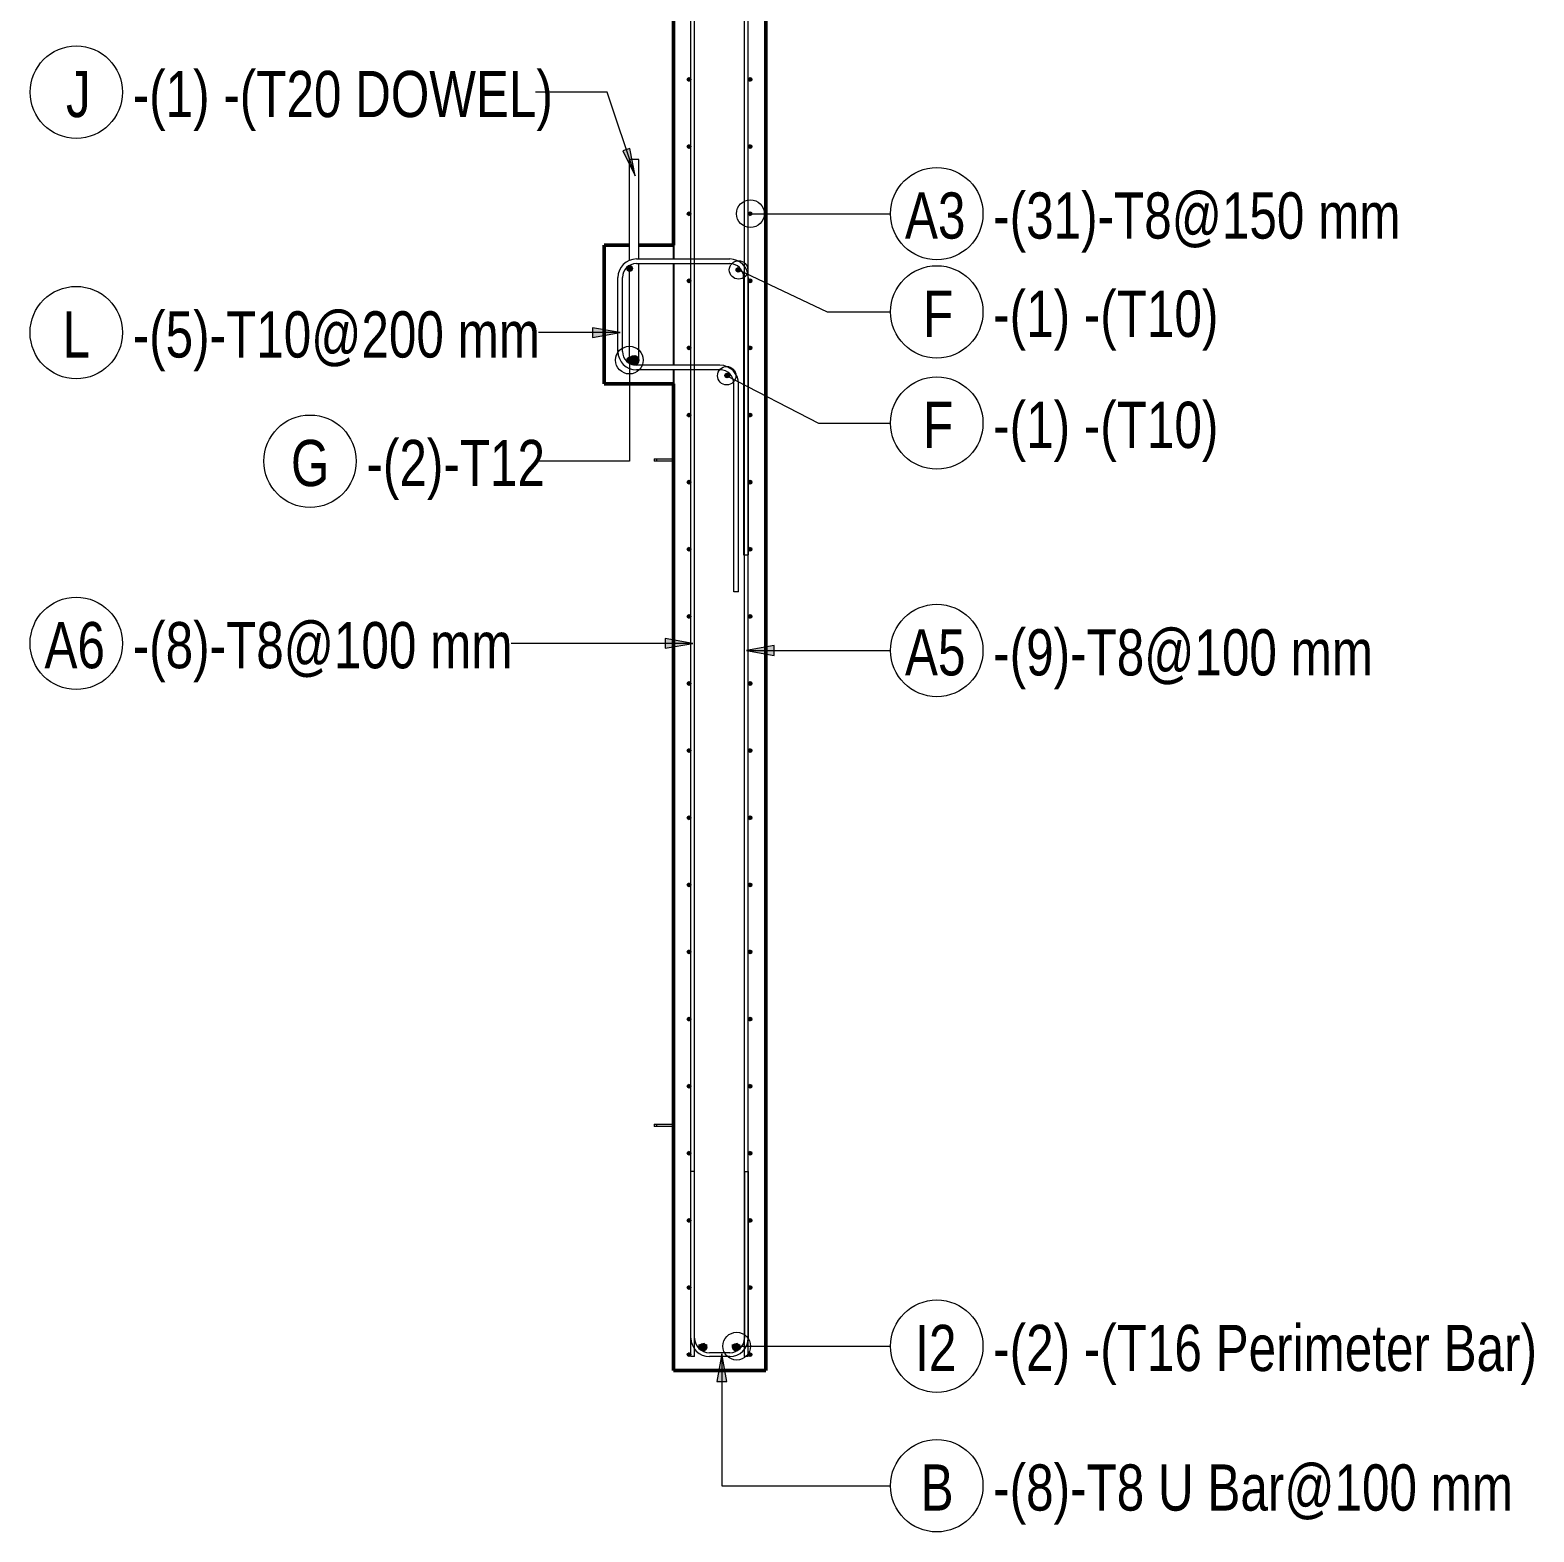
# Model space of a CAD drawing. Header units: millimetres. Extents: x -14581 to 6741, y -2784 to 21137.
# Drawn here: x -5454 to -2199, y -1745 to 1505 of the extents above; entities that cross this region are included whole.
import ezdxf

# ---------------------------------------------------------------- set-up
doc = ezdxf.new("R2010")
doc.units = ezdxf.units.MM
for name, color, linetype, lineweight in [('A-GENM', 13, 'Continuous', 18), ('A-WALL', 113, 'Continuous', 25), ('S-BEAM', 12, 'Continuous', 18), ('S-RBAR', 171, 'Continuous', 18), ('S-RBAR-IDEN', 171, 'Continuous', 9)]:
    doc.layers.add(name, color=color, linetype=linetype, lineweight=lineweight)
doc.styles.add('Nirmala UI Semilight', font='NirmalaS.ttf', dxfattribs={"width": 0.8, "height": 100})

# ---------------------------------------------------------------- blocks, each defined once
blk = doc.blocks.new('RR spread anchor face based - RR-SA-0_7-110-2888042-Elevation Right Copy 2')
at = {"layer": 'A-GENM'}
for p, q in [((20223.1, -862.5), (20228.1, -862.5)), ((20223.1, -862.5), (20223.1, -867.5)), ((20228.1, -867.5), (20223.1, -867.5)), ((20228.1, -862.5), (20264.6, -862.5)), ((20228.1, -862.5), (20228.1, -867.5)), ((20264.6, -867.5), (20228.1, -867.5))]:
    blk.add_line(p, q, dxfattribs=at)
blk = doc.blocks.new('M_Rebar Tag_rfa MARK - DOT 1_5-794230-Elevation Right Copy 2')
at = {"layer": 'S-RBAR-IDEN'}
blk.add_circle((20834.6, -1342.6), 100, dxfattribs=at)
blk = doc.blocks.new('M_Rebar Tag_rfa Dimension - ARROW-793927-Elevation Right Copy 2')
at = {"layer": 'S-RBAR-IDEN'}
blk.add_circle((20834.6, -1644.6), 100, dxfattribs=at)
blk = doc.blocks.new('M_Rebar Tag_rfa Dimension - DOT 1_5-793931-Elevation Right Copy 2')
at = {"layer": 'S-RBAR-IDEN'}
blk.add_circle((20834.6, 1108), 100, dxfattribs=at)
blk = doc.blocks.new('M_Rebar Tag_rfa MARK - ARROW-794226-Elevation Right Copy 2')
at = {"layer": 'S-RBAR-IDEN'}
blk.add_circle((18972.3, 1370.9), 100, dxfattribs=at)
blk = doc.blocks.new('M_Rebar Tag_rfa MARK - DOT 1 MM-794228-Elevation Right Copy 2')
at = {"layer": 'S-RBAR-IDEN'}
blk.add_circle((20834.6, 895.4), 100, dxfattribs=at)

msp = doc.modelspace()

# ---------------------------------------------------------------- hatches: boundary and pattern name
at = {"layer": 'S-RBAR'}
for points in [[(-4027.6, 1394.4), (-4023.6, 1398.4), (-4027.6, 1402.4), (-4031.6, 1398.4)], [(-3895.6, 1394.4), (-3891.6, 1398.4), (-3895.6, 1402.4), (-3899.6, 1398.4)], [(-4027.6, 1249.2), (-4023.6, 1253.2), (-4027.6, 1257.2), (-4031.6, 1253.2)], [(-3895.6, 1249.2), (-3891.6, 1253.2), (-3895.6, 1257.2), (-3899.6, 1253.2)], [(-4027.6, 1104), (-4023.6, 1108), (-4027.6, 1112), (-4031.6, 1108)], [(-3895.6, 1104), (-3891.6, 1108), (-3895.6, 1112), (-3899.6, 1108)], [(-4156.1, 983.3), (-4150.1, 989.3), (-4156.1, 995.3), (-4162.1, 989.3)], [(-3921, 981.5), (-3916, 986.5), (-3921, 991.5), (-3926, 986.5)], [(-4027.6, 958.7), (-4023.6, 962.7), (-4027.6, 966.7), (-4031.6, 962.7)], [(-3895.6, 958.7), (-3891.6, 962.7), (-3895.6, 966.7), (-3899.6, 962.7)], [(-4027.6, 813.5), (-4023.6, 817.5), (-4027.6, 821.5), (-4031.6, 817.5)], [(-3895.6, 813.5), (-3891.6, 817.5), (-3895.6, 821.5), (-3899.6, 817.5)], [(-4156.1, 785.1), (-4150.1, 791.1), (-4156.1, 797.1), (-4162.1, 791.1)], [(-4143.5, 781.6), (-4136.6, 791.1), (-4143.5, 800.7), (-4154.7, 797), (-4154.7, 785.3)], [(-3945, 752.8), (-3940, 757.8), (-3945, 762.8), (-3950, 757.8)], [(-4027.6, 668.3), (-4023.6, 672.3), (-4027.6, 676.3), (-4031.6, 672.3)], [(-3895.6, 668.3), (-3891.6, 672.3), (-3895.6, 676.3), (-3899.6, 672.3)], [(-4027.6, 523), (-4023.6, 527), (-4027.6, 531), (-4031.6, 527)], [(-3895.6, 523), (-3891.6, 527), (-3895.6, 531), (-3899.6, 527)], [(-4027.6, 377.8), (-4023.6, 381.8), (-4027.6, 385.8), (-4031.6, 381.8)], [(-3895.6, 377.8), (-3891.6, 381.8), (-3895.6, 385.8), (-3899.6, 381.8)], [(-4027.6, 232.6), (-4023.6, 236.6), (-4027.6, 240.6), (-4031.6, 236.6)], [(-3895.6, 232.6), (-3891.6, 236.6), (-3895.6, 240.6), (-3899.6, 236.6)], [(-4027.6, 87.3), (-4023.6, 91.3), (-4027.6, 95.3), (-4031.6, 91.3)], [(-3895.6, 87.3), (-3891.6, 91.3), (-3895.6, 95.3), (-3899.6, 91.3)], [(-4027.6, -57.9), (-4023.6, -53.9), (-4027.6, -49.9), (-4031.6, -53.9)], [(-3895.6, -57.9), (-3891.6, -53.9), (-3895.6, -49.9), (-3899.6, -53.9)], [(-4027.6, -203.1), (-4023.6, -199.1), (-4027.6, -195.1), (-4031.6, -199.1)], [(-3895.6, -203.1), (-3891.6, -199.1), (-3895.6, -195.1), (-3899.6, -199.1)], [(-4027.6, -348.4), (-4023.6, -344.4), (-4027.6, -340.4), (-4031.6, -344.4)], [(-3895.6, -348.4), (-3891.6, -344.4), (-3895.6, -340.4), (-3899.6, -344.4)], [(-4027.6, -493.6), (-4023.6, -489.6), (-4027.6, -485.6), (-4031.6, -489.6)], [(-3895.6, -493.6), (-3891.6, -489.6), (-3895.6, -485.6), (-3899.6, -489.6)], [(-4027.6, -638.8), (-4023.6, -634.8), (-4027.6, -630.8), (-4031.6, -634.8)], [(-3895.6, -638.8), (-3891.6, -634.8), (-3895.6, -630.8), (-3899.6, -634.8)], [(-4027.6, -784.1), (-4023.6, -780.1), (-4027.6, -776.1), (-4031.6, -780.1)], [(-3895.6, -784.1), (-3891.6, -780.1), (-3895.6, -776.1), (-3899.6, -780.1)], [(-4027.6, -929.3), (-4023.6, -925.3), (-4027.6, -921.3), (-4031.6, -925.3)], [(-3895.6, -929.3), (-3891.6, -925.3), (-3895.6, -921.3), (-3899.6, -925.3)], [(-4027.6, -1074.5), (-4023.6, -1070.5), (-4027.6, -1066.5), (-4031.6, -1070.5)], [(-3895.6, -1074.5), (-3891.6, -1070.5), (-3895.6, -1066.5), (-3899.6, -1070.5)], [(-4027.6, -1219.8), (-4023.6, -1215.8), (-4027.6, -1211.8), (-4031.6, -1215.8)], [(-3895.6, -1219.8), (-3891.6, -1215.8), (-3895.6, -1211.8), (-3899.6, -1215.8)], [(-4027.6, -1365), (-4023.6, -1361), (-4027.6, -1357), (-4031.6, -1361)], [(-3995, -1352.4), (-3989.5, -1344.8), (-3995, -1337.2), (-4003.9, -1340.1), (-4003.9, -1349.5)], [(-3923.2, -1352.4), (-3917.7, -1344.8), (-3923.2, -1337.2), (-3932.2, -1340.1), (-3932.2, -1349.5)], [(-3895.6, -1365), (-3891.6, -1361), (-3895.6, -1357), (-3899.6, -1361)]]:
    msp.add_hatch(color=256, dxfattribs=at).paths.add_polyline_path(points)
h = msp.add_hatch(color=256, dxfattribs=at)
edge = h.paths.add_edge_path()
edge.add_arc((-4027.6, 1398.4), 4, 0, 360)
h = msp.add_hatch(color=256, dxfattribs=at)
edge = h.paths.add_edge_path()
edge.add_arc((-3895.6, 1398.4), 4, 0, 360)
h = msp.add_hatch(color=256, dxfattribs=at)
edge = h.paths.add_edge_path()
edge.add_arc((-4027.6, 1253.2), 4, 0, 360)
h = msp.add_hatch(color=256, dxfattribs=at)
edge = h.paths.add_edge_path()
edge.add_arc((-3895.6, 1253.2), 4, 0, 360)
h = msp.add_hatch(color=256, dxfattribs=at)
edge = h.paths.add_edge_path()
edge.add_arc((-4027.6, 1108), 4, 0, 360)
h = msp.add_hatch(color=256, dxfattribs=at)
edge = h.paths.add_edge_path()
edge.add_arc((-3895.6, 1108), 4, 0, 360)
h = msp.add_hatch(color=256, dxfattribs=at)
edge = h.paths.add_edge_path()
edge.add_arc((-4156.1, 989.3), 6, 0, 360)
h = msp.add_hatch(color=256, dxfattribs=at)
edge = h.paths.add_edge_path()
edge.add_arc((-3921, 986.5), 5, 0, 360)
h = msp.add_hatch(color=256, dxfattribs=at)
edge = h.paths.add_edge_path()
edge.add_arc((-4027.6, 962.7), 4, 0, 360)
h = msp.add_hatch(color=256, dxfattribs=at)
edge = h.paths.add_edge_path()
edge.add_arc((-3895.6, 962.7), 4, 0, 360)
h = msp.add_hatch(color=256, dxfattribs=at)
edge = h.paths.add_edge_path()
edge.add_arc((-4027.6, 817.5), 4, 0, 360)
h = msp.add_hatch(color=256, dxfattribs=at)
edge = h.paths.add_edge_path()
edge.add_arc((-3895.6, 817.5), 4, 0, 360)
h = msp.add_hatch(color=256, dxfattribs=at)
edge = h.paths.add_edge_path()
edge.add_arc((-4156.1, 791.1), 6, 0, 360)
h = msp.add_hatch(color=256, dxfattribs=at)
edge = h.paths.add_edge_path()
edge.add_arc((-4146.6, 791.1), 10, 0, 360)
h = msp.add_hatch(color=256, dxfattribs=at)
edge = h.paths.add_edge_path()
edge.add_arc((-3945, 757.8), 5, 0, 360)
h = msp.add_hatch(color=256, dxfattribs=at)
edge = h.paths.add_edge_path()
edge.add_arc((-4027.6, 672.3), 4, 0, 360)
h = msp.add_hatch(color=256, dxfattribs=at)
edge = h.paths.add_edge_path()
edge.add_arc((-3895.6, 672.3), 4, 0, 360)
h = msp.add_hatch(color=256, dxfattribs=at)
edge = h.paths.add_edge_path()
edge.add_arc((-4027.6, 527), 4, 0, 360)
h = msp.add_hatch(color=256, dxfattribs=at)
edge = h.paths.add_edge_path()
edge.add_arc((-3895.6, 527), 4, 0, 360)
h = msp.add_hatch(color=256, dxfattribs=at)
edge = h.paths.add_edge_path()
edge.add_arc((-4027.6, 381.8), 4, 0, 360)
h = msp.add_hatch(color=256, dxfattribs=at)
edge = h.paths.add_edge_path()
edge.add_arc((-3895.6, 381.8), 4, 0, 360)
h = msp.add_hatch(color=256, dxfattribs=at)
edge = h.paths.add_edge_path()
edge.add_arc((-4027.6, 236.6), 4, 0, 360)
h = msp.add_hatch(color=256, dxfattribs=at)
edge = h.paths.add_edge_path()
edge.add_arc((-3895.6, 236.6), 4, 0, 360)
h = msp.add_hatch(color=256, dxfattribs=at)
edge = h.paths.add_edge_path()
edge.add_arc((-4027.6, 91.3), 4, 0, 360)
h = msp.add_hatch(color=256, dxfattribs=at)
edge = h.paths.add_edge_path()
edge.add_arc((-3895.6, 91.3), 4, 0, 360)
h = msp.add_hatch(color=256, dxfattribs=at)
edge = h.paths.add_edge_path()
edge.add_arc((-4027.6, -53.9), 4, 0, 360)
h = msp.add_hatch(color=256, dxfattribs=at)
edge = h.paths.add_edge_path()
edge.add_arc((-3895.6, -53.9), 4, 0, 360)
h = msp.add_hatch(color=256, dxfattribs=at)
edge = h.paths.add_edge_path()
edge.add_arc((-4027.6, -199.1), 4, 0, 360)
h = msp.add_hatch(color=256, dxfattribs=at)
edge = h.paths.add_edge_path()
edge.add_arc((-3895.6, -199.1), 4, 0, 360)
h = msp.add_hatch(color=256, dxfattribs=at)
edge = h.paths.add_edge_path()
edge.add_arc((-4027.6, -344.4), 4, 0, 360)
h = msp.add_hatch(color=256, dxfattribs=at)
edge = h.paths.add_edge_path()
edge.add_arc((-3895.6, -344.4), 4, 0, 360)
h = msp.add_hatch(color=256, dxfattribs=at)
edge = h.paths.add_edge_path()
edge.add_arc((-4027.6, -489.6), 4, 0, 360)
h = msp.add_hatch(color=256, dxfattribs=at)
edge = h.paths.add_edge_path()
edge.add_arc((-3895.6, -489.6), 4, 0, 360)
h = msp.add_hatch(color=256, dxfattribs=at)
edge = h.paths.add_edge_path()
edge.add_arc((-4027.6, -634.8), 4, 0, 360)
h = msp.add_hatch(color=256, dxfattribs=at)
edge = h.paths.add_edge_path()
edge.add_arc((-3895.6, -634.8), 4, 0, 360)
h = msp.add_hatch(color=256, dxfattribs=at)
edge = h.paths.add_edge_path()
edge.add_arc((-4027.6, -780.1), 4, 0, 360)
h = msp.add_hatch(color=256, dxfattribs=at)
edge = h.paths.add_edge_path()
edge.add_arc((-3895.6, -780.1), 4, 0, 360)
h = msp.add_hatch(color=256, dxfattribs=at)
edge = h.paths.add_edge_path()
edge.add_arc((-4027.6, -925.3), 4, 0, 360)
h = msp.add_hatch(color=256, dxfattribs=at)
edge = h.paths.add_edge_path()
edge.add_arc((-3895.6, -925.3), 4, 0, 360)
h = msp.add_hatch(color=256, dxfattribs=at)
edge = h.paths.add_edge_path()
edge.add_arc((-4027.6, -1070.5), 4, 0, 360)
h = msp.add_hatch(color=256, dxfattribs=at)
edge = h.paths.add_edge_path()
edge.add_arc((-3895.6, -1070.5), 4, 0, 360)
h = msp.add_hatch(color=256, dxfattribs=at)
edge = h.paths.add_edge_path()
edge.add_arc((-4027.6, -1215.8), 4, 0, 360)
h = msp.add_hatch(color=256, dxfattribs=at)
edge = h.paths.add_edge_path()
edge.add_arc((-3895.6, -1215.8), 4, 0, 360)
h = msp.add_hatch(color=256, dxfattribs=at)
edge = h.paths.add_edge_path()
edge.add_arc((-4027.6, -1361), 4, 0, 360)
h = msp.add_hatch(color=256, dxfattribs=at)
edge = h.paths.add_edge_path()
edge.add_arc((-3997.5, -1344.8), 8, 0, 360)
h = msp.add_hatch(color=256, dxfattribs=at)
edge = h.paths.add_edge_path()
edge.add_arc((-3925.7, -1344.8), 8, 0, 360)
h = msp.add_hatch(color=256, dxfattribs=at)
edge = h.paths.add_edge_path()
edge.add_arc((-3895.6, -1361), 4, 0, 360)
at = {"layer": 'S-RBAR-IDEN'}
for points in [[(-4144.6, 1189.8), (-4156, 1249.2), (-4171, 1244.3)], [(-4176.6, 850.6), (-4236.6, 861.2), (-4236.6, 840)], [(-4019.6, 178.2), (-4079.6, 188.8), (-4079.6, 167.7)], [(-3903.6, 162.7), (-3843.6, 152.1), (-3843.6, 173.3)], [(-3956.8, -1359.1), (-3967.4, -1419.1), (-3946.2, -1419.1)]]:
    msp.add_hatch(color=256, dxfattribs=at).paths.add_polyline_path(points)

# ---------------------------------------------------------------- linework, layer by layer
at = {"layer": 'A-WALL', "lineweight": 50}
for p, q in [((-4061.6, 3622), (-4061.6, 1040)), ((-3861.6, -1395), (-3861.6, 1592.4)), ((-4061.6, 740), (-4061.6, -1395)), ((-4061.6, -1395), (-3861.6, -1395))]:
    msp.add_line(p, q, dxfattribs=at)
at = {"layer": 'A-WALL'}
for p, q in [((-4061.6, 1040), (-4061.6, 1010)), ((-4061.6, 1000), (-4061.6, 780)), ((-4061.6, 770), (-4061.6, 740))]:
    msp.add_line(p, q, dxfattribs=at)
at = {"layer": 'S-BEAM', "lineweight": 50}
for p, q in [((-4211.6, 1040), (-4211.6, 740)), ((-4156.6, 1040), (-4211.6, 1040)), ((-4061.6, 1040), (-4136.6, 1040)), ((-4211.6, 740), (-4061.6, 740))]:
    msp.add_line(p, q, dxfattribs=at)
at = {"layer": 'S-BEAM'}
for p, q in [((-4061.6, 1010), (-4061.6, 1040)), ((-4061.6, 780), (-4061.6, 1000)), ((-4061.6, 740), (-4061.6, 770))]:
    msp.add_line(p, q, dxfattribs=at)
at = {"layer": 'S-RBAR'}
for p, q in [((-4023.6, -1365), (-4023.6, 3670)), ((-4015.6, -1365), (-4015.6, 3670)), ((-3907.6, -1365), (-3907.6, 3630)), ((-3899.6, -1365), (-3899.6, 3630)), ((-4027.6, 1402.4), (-4031.6, 1398.4)), ((-4023.6, 1398.4), (-4027.6, 1402.4)), ((-3895.6, 1402.4), (-3899.6, 1398.4)), ((-3891.6, 1398.4), (-3895.6, 1402.4)), ((-4031.6, 1398.4), (-4027.6, 1394.4)), ((-4027.6, 1394.4), (-4023.6, 1398.4)), ((-3899.6, 1398.4), (-3895.6, 1394.4)), ((-3895.6, 1394.4), (-3891.6, 1398.4)), ((-4027.6, 1257.2), (-4031.6, 1253.2)), ((-4031.6, 1253.2), (-4027.6, 1249.2)), ((-4023.6, 1253.2), (-4027.6, 1257.2)), ((-4027.6, 1249.2), (-4023.6, 1253.2)), ((-3895.6, 1257.2), (-3899.6, 1253.2)), ((-3899.6, 1253.2), (-3895.6, 1249.2)), ((-3891.6, 1253.2), (-3895.6, 1257.2)), ((-3895.6, 1249.2), (-3891.6, 1253.2)), ((-4136.6, 1225), (-4156.6, 1225)), ((-4156.6, 1006.7), (-4156.6, 1225)), ((-4136.6, 1010), (-4136.6, 1225)), ((-4027.6, 1112), (-4031.6, 1108)), ((-4031.6, 1108), (-4027.6, 1104)), ((-4023.6, 1108), (-4027.6, 1112)), ((-4027.6, 1104), (-4023.6, 1108)), ((-3895.6, 1112), (-3899.6, 1108)), ((-3899.6, 1108), (-3895.6, 1104)), ((-3891.6, 1108), (-3895.6, 1112)), ((-3895.6, 1104), (-3891.6, 1108)), ((-4141.6, 1010), (-3939.5, 1010)), ((-4156.1, 995.3), (-4162.1, 989.3)), ((-4162.1, 989.3), (-4156.1, 983.3)), ((-4156.6, 871.1), (-4156.6, 996)), ((-4150.1, 989.3), (-4156.1, 995.3)), ((-4156.1, 983.3), (-4150.1, 989.3)), ((-4141.6, 1000), (-3939.5, 1000)), ((-4136.6, 871.1), (-4136.6, 1000)), ((-3921, 991.5), (-3926, 986.5)), ((-3926, 986.5), (-3921, 981.5)), ((-3916, 986.5), (-3921, 991.5)), ((-3921, 981.5), (-3916, 986.5)), ((-4181.6, 810), (-4181.6, 970)), ((-4171.6, 810), (-4171.6, 970)), ((-4027.6, 966.7), (-4031.6, 962.7)), ((-4031.6, 962.7), (-4027.6, 958.7)), ((-4023.6, 962.7), (-4027.6, 966.7)), ((-4027.6, 958.7), (-4023.6, 962.7)), ((-3909.5, 970), (-3909.5, 370)), ((-3895.6, 966.7), (-3899.6, 962.7)), ((-3899.6, 962.7), (-3895.6, 958.7)), ((-3899.5, 970), (-3899.5, 370)), ((-3891.6, 962.7), (-3895.6, 966.7)), ((-3895.6, 958.7), (-3891.6, 962.7)), ((-4156.6, 791.1), (-4156.6, 871.1)), ((-4136.6, 791.1), (-4136.6, 871.1)), ((-4027.6, 821.5), (-4031.6, 817.5)), ((-4031.6, 817.5), (-4027.6, 813.5)), ((-4023.6, 817.5), (-4027.6, 821.5)), ((-4027.6, 813.5), (-4023.6, 817.5)), ((-3895.6, 821.5), (-3899.6, 817.5)), ((-3899.6, 817.5), (-3895.6, 813.5)), ((-3891.6, 817.5), (-3895.6, 821.5)), ((-3895.6, 813.5), (-3891.6, 817.5)), ((-4156.1, 797.1), (-4162.1, 791.1)), ((-4162.1, 791.1), (-4156.1, 785.1)), ((-4150.1, 791.1), (-4156.1, 797.1)), ((-4156.1, 785.1), (-4150.1, 791.1)), ((-4143.5, 800.7), (-4154.7, 797)), ((-4154.7, 797), (-4154.7, 785.3)), ((-4154.7, 785.3), (-4143.5, 781.6)), ((-4136.6, 791.1), (-4143.5, 800.7)), ((-4143.5, 781.6), (-4136.6, 791.1)), ((-3960.7, 780), (-4141.6, 780)), ((-3960.7, 770), (-4141.6, 770)), ((-3945, 762.8), (-3950, 757.8)), ((-3950, 757.8), (-3945, 752.8)), ((-3940, 757.8), (-3945, 762.8)), ((-3945, 752.8), (-3940, 757.8)), ((-3930.7, 290), (-3930.7, 740)), ((-3920.7, 290), (-3920.7, 740)), ((-4027.6, 676.3), (-4031.6, 672.3)), ((-4031.6, 672.3), (-4027.6, 668.3)), ((-4023.6, 672.3), (-4027.6, 676.3)), ((-4027.6, 668.3), (-4023.6, 672.3)), ((-3895.6, 676.3), (-3899.6, 672.3)), ((-3899.6, 672.3), (-3895.6, 668.3)), ((-3891.6, 672.3), (-3895.6, 676.3)), ((-3895.6, 668.3), (-3891.6, 672.3)), ((-4027.6, 531), (-4031.6, 527)), ((-4031.6, 527), (-4027.6, 523)), ((-4023.6, 527), (-4027.6, 531)), ((-4027.6, 523), (-4023.6, 527)), ((-3895.6, 531), (-3899.6, 527)), ((-3899.6, 527), (-3895.6, 523)), ((-3891.6, 527), (-3895.6, 531)), ((-3895.6, 523), (-3891.6, 527)), ((-4027.6, 385.8), (-4031.6, 381.8)), ((-4031.6, 381.8), (-4027.6, 377.8)), ((-4023.6, 381.8), (-4027.6, 385.8)), ((-4027.6, 377.8), (-4023.6, 381.8)), ((-3909.5, 370), (-3899.5, 370)), ((-3895.6, 385.8), (-3899.6, 381.8)), ((-3899.6, 381.8), (-3895.6, 377.8)), ((-3891.6, 381.8), (-3895.6, 385.8)), ((-3895.6, 377.8), (-3891.6, 381.8)), ((-3920.7, 290), (-3930.7, 290)), ((-4027.6, 240.6), (-4031.6, 236.6)), ((-4031.6, 236.6), (-4027.6, 232.6)), ((-4023.6, 236.6), (-4027.6, 240.6)), ((-4027.6, 232.6), (-4023.6, 236.6)), ((-3895.6, 240.6), (-3899.6, 236.6)), ((-3899.6, 236.6), (-3895.6, 232.6)), ((-3891.6, 236.6), (-3895.6, 240.6)), ((-3895.6, 232.6), (-3891.6, 236.6)), ((-4027.6, 95.3), (-4031.6, 91.3)), ((-4031.6, 91.3), (-4027.6, 87.3)), ((-4023.6, 91.3), (-4027.6, 95.3)), ((-4027.6, 87.3), (-4023.6, 91.3)), ((-3895.6, 95.3), (-3899.6, 91.3)), ((-3899.6, 91.3), (-3895.6, 87.3)), ((-3891.6, 91.3), (-3895.6, 95.3)), ((-3895.6, 87.3), (-3891.6, 91.3)), ((-4027.6, -49.9), (-4031.6, -53.9)), ((-4031.6, -53.9), (-4027.6, -57.9)), ((-4023.6, -53.9), (-4027.6, -49.9)), ((-4027.6, -57.9), (-4023.6, -53.9)), ((-3895.6, -49.9), (-3899.6, -53.9)), ((-3899.6, -53.9), (-3895.6, -57.9)), ((-3891.6, -53.9), (-3895.6, -49.9)), ((-3895.6, -57.9), (-3891.6, -53.9)), ((-4027.6, -195.1), (-4031.6, -199.1)), ((-4023.6, -199.1), (-4027.6, -195.1)), ((-3895.6, -195.1), (-3899.6, -199.1)), ((-3891.6, -199.1), (-3895.6, -195.1)), ((-4031.6, -199.1), (-4027.6, -203.1)), ((-4027.6, -203.1), (-4023.6, -199.1)), ((-3899.6, -199.1), (-3895.6, -203.1)), ((-3895.6, -203.1), (-3891.6, -199.1)), ((-4027.6, -340.4), (-4031.6, -344.4)), ((-4031.6, -344.4), (-4027.6, -348.4)), ((-4023.6, -344.4), (-4027.6, -340.4)), ((-4027.6, -348.4), (-4023.6, -344.4)), ((-3895.6, -340.4), (-3899.6, -344.4)), ((-3899.6, -344.4), (-3895.6, -348.4)), ((-3891.6, -344.4), (-3895.6, -340.4)), ((-3895.6, -348.4), (-3891.6, -344.4)), ((-4027.6, -485.6), (-4031.6, -489.6)), ((-4023.6, -489.6), (-4027.6, -485.6)), ((-3895.6, -485.6), (-3899.6, -489.6)), ((-3891.6, -489.6), (-3895.6, -485.6)), ((-4031.6, -489.6), (-4027.6, -493.6)), ((-4027.6, -493.6), (-4023.6, -489.6)), ((-3899.6, -489.6), (-3895.6, -493.6)), ((-3895.6, -493.6), (-3891.6, -489.6)), ((-4027.6, -630.8), (-4031.6, -634.8)), ((-4031.6, -634.8), (-4027.6, -638.8)), ((-4023.6, -634.8), (-4027.6, -630.8)), ((-4027.6, -638.8), (-4023.6, -634.8)), ((-3895.6, -630.8), (-3899.6, -634.8)), ((-3899.6, -634.8), (-3895.6, -638.8)), ((-3891.6, -634.8), (-3895.6, -630.8)), ((-3895.6, -638.8), (-3891.6, -634.8)), ((-4027.6, -776.1), (-4031.6, -780.1)), ((-4031.6, -780.1), (-4027.6, -784.1)), ((-4023.6, -780.1), (-4027.6, -776.1)), ((-4027.6, -784.1), (-4023.6, -780.1)), ((-3895.6, -776.1), (-3899.6, -780.1)), ((-3899.6, -780.1), (-3895.6, -784.1)), ((-3891.6, -780.1), (-3895.6, -776.1)), ((-3895.6, -784.1), (-3891.6, -780.1)), ((-4027.6, -921.3), (-4031.6, -925.3)), ((-4031.6, -925.3), (-4027.6, -929.3)), ((-4023.6, -925.3), (-4027.6, -921.3)), ((-4027.6, -929.3), (-4023.6, -925.3)), ((-3895.6, -921.3), (-3899.6, -925.3)), ((-3899.6, -925.3), (-3895.6, -929.3)), ((-3891.6, -925.3), (-3895.6, -921.3)), ((-3895.6, -929.3), (-3891.6, -925.3)), ((-4015.6, -965), (-4023.6, -965)), ((-4023.6, -1325), (-4023.6, -965)), ((-4015.6, -1325), (-4015.6, -965)), ((-3907.6, -965), (-3907.6, -1325)), ((-3907.6, -965), (-3899.6, -965)), ((-3899.6, -965), (-3899.6, -1325)), ((-4027.6, -1066.5), (-4031.6, -1070.5)), ((-4031.6, -1070.5), (-4027.6, -1074.5)), ((-4023.6, -1070.5), (-4027.6, -1066.5)), ((-4027.6, -1074.5), (-4023.6, -1070.5)), ((-3895.6, -1066.5), (-3899.6, -1070.5)), ((-3899.6, -1070.5), (-3895.6, -1074.5)), ((-3891.6, -1070.5), (-3895.6, -1066.5)), ((-3895.6, -1074.5), (-3891.6, -1070.5)), ((-4027.6, -1211.8), (-4031.6, -1215.8)), ((-4031.6, -1215.8), (-4027.6, -1219.8)), ((-4023.6, -1215.8), (-4027.6, -1211.8)), ((-4027.6, -1219.8), (-4023.6, -1215.8)), ((-3895.6, -1211.8), (-3899.6, -1215.8)), ((-3899.6, -1215.8), (-3895.6, -1219.8)), ((-3891.6, -1215.8), (-3895.6, -1211.8)), ((-3895.6, -1219.8), (-3891.6, -1215.8)), ((-4027.6, -1357), (-4031.6, -1361)), ((-4031.6, -1361), (-4027.6, -1365)), ((-4023.6, -1361), (-4027.6, -1357)), ((-4027.6, -1365), (-4023.6, -1361)), ((-4015.6, -1365), (-4023.6, -1365)), ((-4005.5, -1344.8), (-4005.5, -1338.9)), ((-3995, -1337.2), (-4003.9, -1340.1)), ((-4003.9, -1340.1), (-4003.9, -1349.5)), ((-4003.9, -1349.5), (-3995, -1352.4)), ((-3989.5, -1344.8), (-3995, -1337.2)), ((-3995, -1352.4), (-3989.5, -1344.8)), ((-3989.5, -1344.8), (-3989.5, -1338.9)), ((-3939.6, -1357), (-3983.6, -1357)), ((-3939.6, -1365), (-3983.6, -1365)), ((-3933.7, -1344.8), (-3933.7, -1338.9)), ((-3923.2, -1337.2), (-3932.2, -1340.1)), ((-3932.2, -1340.1), (-3932.2, -1349.5)), ((-3932.2, -1349.5), (-3923.2, -1352.4)), ((-3917.7, -1344.8), (-3923.2, -1337.2)), ((-3923.2, -1352.4), (-3917.7, -1344.8)), ((-3917.7, -1344.8), (-3917.7, -1338.9)), ((-3899.6, -1365), (-3907.6, -1365)), ((-3895.6, -1357), (-3899.6, -1361)), ((-3899.6, -1361), (-3895.6, -1365)), ((-3891.6, -1361), (-3895.6, -1357)), ((-3895.6, -1365), (-3891.6, -1361))]:
    msp.add_line(p, q, dxfattribs=at)
for centre, radius in [((-4027.6, 1398.4), 4), ((-3895.6, 1398.4), 4), ((-4027.6, 1253.2), 4), ((-3895.6, 1253.2), 4), ((-4027.6, 1108), 4), ((-3895.6, 1108), 4), ((-4156.1, 989.3), 6), ((-3921, 986.5), 5), ((-4027.6, 962.7), 4), ((-3895.6, 962.7), 4), ((-4027.6, 817.5), 4), ((-3895.6, 817.5), 4), ((-4156.1, 791.1), 6), ((-4146.6, 791.1), 10), ((-3945, 757.8), 5), ((-4027.6, 672.3), 4), ((-3895.6, 672.3), 4), ((-4027.6, 527), 4), ((-3895.6, 527), 4), ((-4027.6, 381.8), 4), ((-3895.6, 381.8), 4), ((-4027.6, 236.6), 4), ((-3895.6, 236.6), 4), ((-4027.6, 91.3), 4), ((-3895.6, 91.3), 4), ((-4027.6, -53.9), 4), ((-3895.6, -53.9), 4), ((-4027.6, -199.1), 4), ((-3895.6, -199.1), 4), ((-4027.6, -344.4), 4), ((-3895.6, -344.4), 4), ((-4027.6, -489.6), 4), ((-3895.6, -489.6), 4), ((-4027.6, -634.8), 4), ((-3895.6, -634.8), 4), ((-4027.6, -780.1), 4), ((-3895.6, -780.1), 4), ((-4027.6, -925.3), 4), ((-3895.6, -925.3), 4), ((-4027.6, -1070.5), 4), ((-3895.6, -1070.5), 4), ((-4027.6, -1215.8), 4), ((-3895.6, -1215.8), 4), ((-4027.6, -1361), 4), ((-3997.5, -1344.8), 8), ((-3925.7, -1344.8), 8), ((-3895.6, -1361), 4)]:
    msp.add_circle(centre, radius, dxfattribs=at)
for centre, radius, start, end in [((-4141.6, 970), 40, 90, 180), ((-3939.5, 970), 40, 360, 90), ((-4141.6, 970), 30, 90, 180), ((-3939.5, 970), 30, 0, 90), ((-4141.6, 810), 40, 180, 270), ((-4141.6, 810), 30, 180, 270), ((-4146.6, 791.1), 10, 180, 360), ((-3960.7, 740), 40, 360, 90), ((-3960.7, 740), 30, 0, 90), ((-3983.6, -1325), 40, 180, 270), ((-3983.6, -1325), 32, 180, 270), ((-3939.6, -1325), 32, 270, 360), ((-3939.6, -1325), 40, 270, 0), ((-3997.5, -1344.8), 8, 180, 215.2807), ((-3997.5, -1344.8), 8, 249.7193, 0), ((-3925.7, -1344.8), 8, 180, 290.5933), ((-3925.7, -1344.8), 8, 324.4067, 0)]:
    msp.add_arc(centre, radius, start, end, dxfattribs=at)
at = {"layer": 'S-RBAR-IDEN'}
for p, q in [((-4204.7, 1370.9), (-4359.7, 1370.9)), ((-4144.6, 1189.8), (-4204.7, 1370.9)), ((-4156, 1249.2), (-4171, 1244.3)), ((-4171, 1244.3), (-4144.6, 1189.8)), ((-4144.6, 1189.8), (-4156, 1249.2)), ((-3894.8, 1108), (-3591.5, 1108)), ((-3920.5, 986.3), (-3728.9, 895.4)), ((-3728.9, 895.4), (-3591.5, 895.4)), ((-4176.6, 850.6), (-4353.3, 850.6)), ((-4176.6, 850.6), (-4236.6, 861.2)), ((-4236.6, 861.2), (-4236.6, 840)), ((-4236.6, 840), (-4176.6, 850.6)), ((-4156.7, 791.1), (-4156.7, 572.3)), ((-3946.1, 757.4), (-3747.6, 655)), ((-3747.6, 655), (-3591.5, 655)), ((-4156.7, 572.3), (-4353.3, 572.3)), ((-4019.6, 178.2), (-4412.5, 178.2)), ((-4019.6, 178.2), (-4079.6, 188.8)), ((-4079.6, 188.8), (-4079.6, 167.7)), ((-4079.6, 167.7), (-4019.6, 178.2)), ((-3843.6, 173.3), (-3903.6, 162.7)), ((-3843.6, 152.1), (-3843.6, 173.3)), ((-3903.6, 162.7), (-3843.6, 152.1)), ((-3903.6, 162.7), (-3591.5, 162.7)), ((-3956.8, -1359.1), (-3967.4, -1419.1)), ((-3946.2, -1419.1), (-3956.8, -1359.1)), ((-3956.8, -1359.1), (-3956.8, -1644.6)), ((-3924.4, -1342.6), (-3591.5, -1342.6)), ((-3967.4, -1419.1), (-3946.2, -1419.1)), ((-3956.8, -1644.6), (-3591.5, -1644.6))]:
    msp.add_line(p, q, dxfattribs=at)
for centre, radius in [((-3894.8, 1108), 30), ((-3920.5, 986.3), 20), ((-4156.7, 791.1), 30), ((-3946.1, 757.4), 20), ((-3924.4, -1342.6), 30)]:
    msp.add_circle(centre, radius, dxfattribs=at)

# ---------------------------------------------------------------- block references
at = {"layer": 'A-GENM'}
for p in [(-24326.1, 1440), (-24326.1, 0)]:
    msp.add_blockref('RR spread anchor face based - RR-SA-0_7-110-2888042-Elevation Right Copy 2', p, dxfattribs=at)
at = {"layer": 'S-RBAR-IDEN'}
for name, p in [('M_Rebar Tag_rfa MARK - ARROW-794226-Elevation Right Copy 2', (-24326.1, 0)), ('M_Rebar Tag_rfa Dimension - DOT 1_5-793931-Elevation Right Copy 2', (-24326.1, 0)), ('M_Rebar Tag_rfa MARK - DOT 1 MM-794228-Elevation Right Copy 2', (-24326.1, 0)), ('M_Rebar Tag_rfa Dimension - ARROW-793927-Elevation Right Copy 2', (-26188.5, 2495.2)), ('M_Rebar Tag_rfa MARK - DOT 1 MM-794228-Elevation Right Copy 2', (-24326.1, -240.4)), ('M_Rebar Tag_rfa Dimension - DOT 1_5-793931-Elevation Right Copy 2', (-25682.6, -535.7)), ('M_Rebar Tag_rfa Dimension - ARROW-793927-Elevation Right Copy 2', (-26188.5, 1822.8)), ('M_Rebar Tag_rfa Dimension - ARROW-793927-Elevation Right Copy 2', (-24326.1, 1807.3)), ('M_Rebar Tag_rfa MARK - DOT 1_5-794230-Elevation Right Copy 2', (-24326.1, 0)), ('M_Rebar Tag_rfa Dimension - ARROW-793927-Elevation Right Copy 2', (-24326.1, 0))]:
    msp.add_blockref(name, p, dxfattribs=at)

# ---------------------------------------------------------------- texts
at = {"layer": 'S-RBAR-IDEN', "char_height": 100, "attachment_point": 1, "style": 'Nirmala UI Semilight'}
for s, insert, width in [('J', (-5376.1, 1417), 46.177), ('-(1) -(T20 DOWEL)', (-5231.7, 1417), 1054.379), ('A3', (-3560.3, 1154), 159.055), ('-(31)-T8@150 mm', (-3369.3, 1154), 1041.552), ('-(1) -(T10)', (-3369.3, 941.4), 543.865), ('F', (-3521.1, 941.4), 64.135), ('L', (-5383.5, 896.7), 64.135), ('-(5)-T10@200 mm', (-5231.7, 896.7), 1062.076), ('F', (-3521.1, 701), 64.135), ('-(1) -(T10)', (-3369.3, 701), 543.865), ('G', (-4889.2, 618.4), 92.354), ('-(2)-T12', (-4725.8, 618.4), 448.945), ('-(8)-T8@100 mm', (-5231.7, 224.3), 990.244), ('A6', (-5422.7, 224.3), 159.055), ('A5', (-3560.3, 208.8), 159.055), ('-(9)-T8@100 mm', (-3369.3, 208.8), 990.244), ('I2', (-3538.1, -1296.5), 105.181), ('-(2) -(T16 Perimeter Bar)', (-3369.3, -1296.5), 1398.143), ('-(8)-T8 U Bar@100 mm', (-3369.3, -1598.5), 1349.4), ('B', (-3526.4, -1598.5), 76.962)]:
    msp.add_mtext(s, dxfattribs=dict(at, insert=insert, width=width))

doc.saveas('drawing.dxf')
